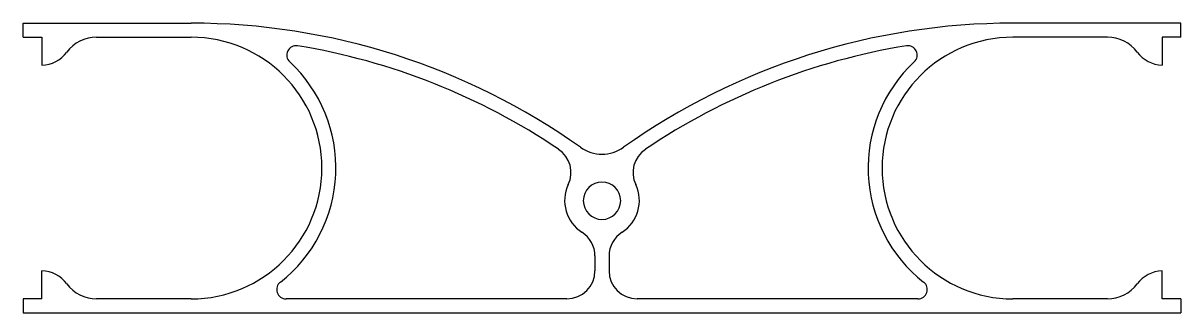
# Model space of a CAD drawing. Header units: inches. Extents: x 1 to 16.5, y 1 to 4.9.
import ezdxf

# ---------------------------------------------------------------- set-up
doc = ezdxf.new("R2010")
doc.units = ezdxf.units.IN
doc.layers.get('0').update_dxf_attribs({"linetype": 'CONTINUOUS'})

msp = doc.modelspace()

# ---------------------------------------------------------------- linework, layer by layer
at = {"color": 0, "linetype": 'CONTINUOUS'}
for p, q in [((1, 4.875), (3.25, 4.875)), ((1, 4.688), (1, 4.875)), ((16.5, 4.875), (14.25, 4.875)), ((16.5, 4.688), (16.5, 4.875)), ((1, 4.688), (1.25, 4.688)), ((1.25, 4.688), (1.25, 4.312)), ((1.984, 4.688), (3.25, 4.688)), ((15.516, 4.688), (14.25, 4.688)), ((16.25, 4.688), (16.25, 4.312)), ((16.5, 4.688), (16.25, 4.688)), ((8.656, 1.761), (8.656, 1.562)), ((8.844, 1.761), (8.844, 1.562)), ((1.25, 1.188), (1.25, 1.562)), ((16.25, 1.188), (16.25, 1.562)), ((1, 1.188), (1, 1)), ((1.25, 1.188), (1, 1.188)), ((3.25, 1.188), (1.984, 1.188)), ((8.281, 1.188), (4.52, 1.188)), ((12.98, 1.188), (9.219, 1.188)), ((15.516, 1.188), (14.25, 1.188)), ((16.5, 1.188), (16.25, 1.188)), ((16.5, 1.188), (16.5, 1)), ((1, 1), (16.5, 1))]:
    msp.add_line(p, q, dxfattribs=at)
for centre, radius, start, end in [((3.25, -4.129), 9.004, 54.6413, 90), ((14.25, -4.129), 9.004, 90, 125.3587), ((1.984, 4.188), 0.5, 90, 143.1527), ((3.25, 2.937), 1.75, 270, 90), ((14.25, 2.937), 1.75, 90, 270), ((15.516, 4.188), 0.5, 36.8473, 90), ((4.654, 4.448), 0.125, 80.704, 227.0993), ((3.25, -4.129), 8.817, 56.0856, 80.704), ((14.25, -4.129), 8.817, 99.296, 123.9144), ((12.846, 4.448), 0.125, 312.9007, 99.296), ((1.234, 4.75), 0.438, 272.1089, 323.1527), ((3.25, 2.937), 1.938, 308.0123, 47.0993), ((14.25, 2.937), 1.938, 132.9007, 231.9877), ((16.266, 4.75), 0.437, 216.8473, 267.8911), ((7.96, 2.876), 0.375, 334.5264, 56.0856), ((8.75, 3.622), 0.5, 234.6413, 305.3587), ((9.54, 2.876), 0.375, 123.9144, 205.4736), ((8.75, 2.5), 0.5, 154.5264, 237.6076), ((8.75, 2.5), 0.25, 360, 180), ((8.75, 2.5), 0.5, 302.3924, 25.4736), ((8.75, 2.5), 0.25, 180, 360), ((8.281, 1.761), 0.375, 360, 57.6076), ((9.219, 1.761), 0.375, 122.3924, 180), ((1.234, 1.125), 0.438, 36.8473, 87.8911), ((8.281, 1.562), 0.375, 270, 360), ((9.219, 1.562), 0.375, 180, 270), ((16.266, 1.125), 0.437, 92.1089, 143.1527), ((4.52, 1.312), 0.125, 128.0123, 270), ((12.98, 1.312), 0.125, 270, 51.9877), ((1.984, 1.688), 0.5, 216.8473, 270), ((15.516, 1.688), 0.5, 270, 323.1527)]:
    msp.add_arc(centre, radius, start, end, dxfattribs=at)

doc.saveas('drawing.dxf')
